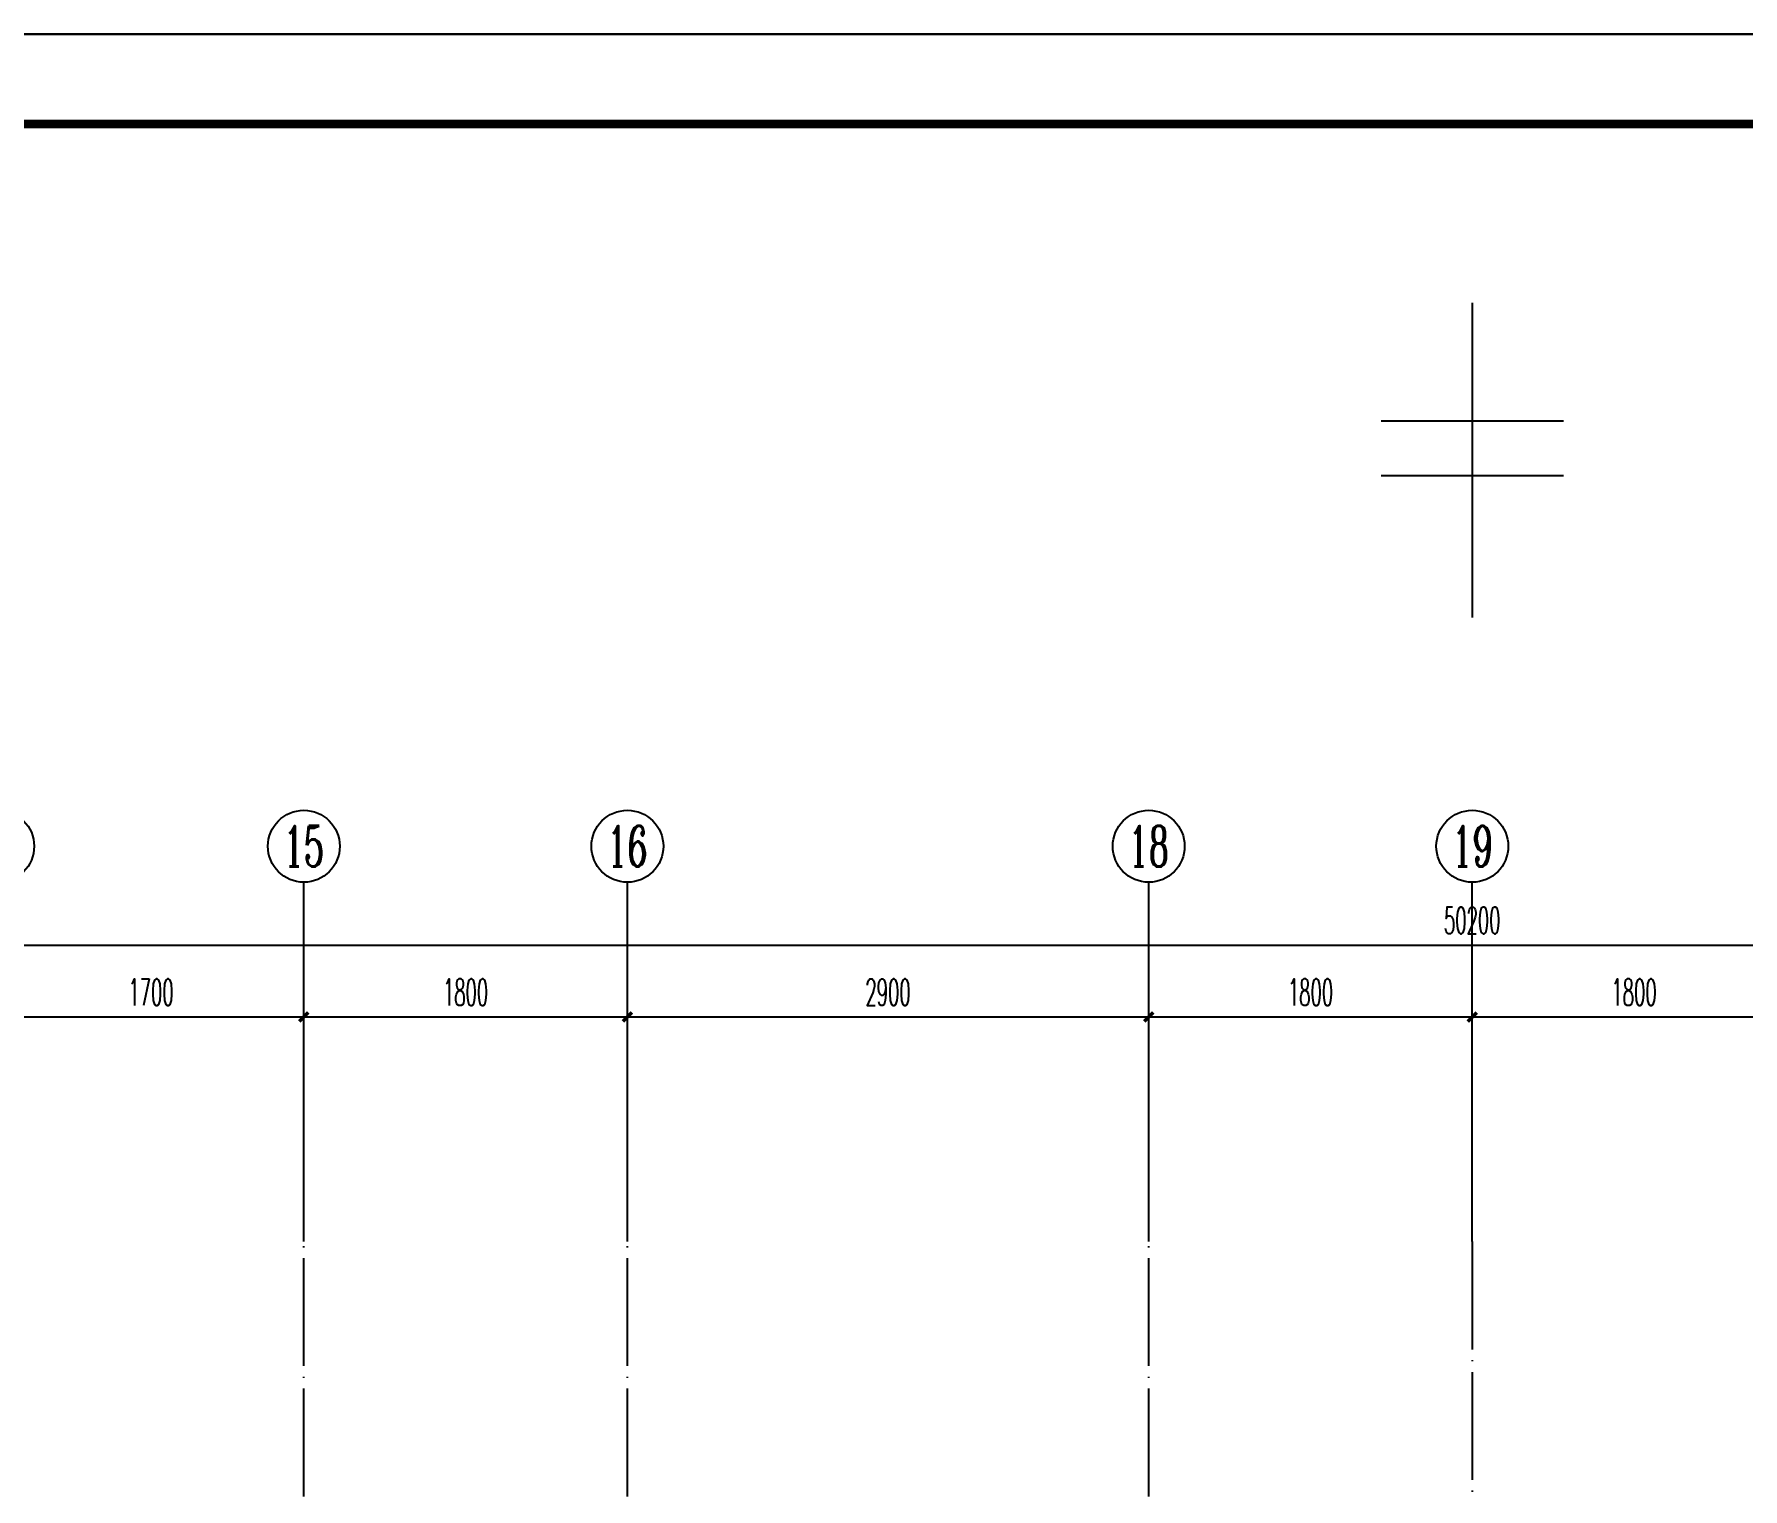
# Model space of a CAD drawing. Extents: x 27938 to 1507990, y 110129 to 923079.
# Drawn here: x 1218264 to 1227769, y 593700 to 601795 of the extents above; entities that cross this region are included whole.
import ezdxf
from ezdxf.enums import TextEntityAlignment as Align

# ---------------------------------------------------------------- set-up
doc = ezdxf.new("R2010")
doc.units = 0
doc.header["$LTSCALE"] = 1000
doc.header["$MEASUREMENT"] = 0
doc.linetypes.add('DOTE', pattern=[2.42, 2, -0.2, 0.02, -0.2])
for name, color, linetype in [('----建筑底图', 8, 'Continuous'), ('AXIS', 3, 'Continuous'), ('AXIS_TEXT', 7, 'Continuous'), ('DOTE', 1, 'Continuous'), ('TWT_TITLE', 7, 'Continuous'), ('图框', 140, 'Continuous')]:
    doc.layers.add(name, color=color, linetype=linetype)
doc.styles.add('_TCH_AXIS', font='COMPLEX', dxfattribs={"bigfont": 'GBCBIG'})
doc.styles.add('_TCH_DIM_T3', font='SIMPLEX.shx', dxfattribs={"width": 0.494118, "bigfont": 'GBCBIG.shx'})
doc.styles.add('COMPLEX', font='COMPLEX')
doc.dimstyles.new('_TCH_ARCH&&50', dxfattribs={"dimtxt": 148.75, "dimasz": 50, "dimexe": 125, "dimexo": 150, "dimgap": 63.125, "dimtad": 1, "dimdec": 0, "dimzin": 0, "dimdsep": 46, "dimtxsty": '_TCH_DIM_T3', "dimblk": 'ARCHTICK', "dimcen": 0.09, "dimclrt": 4, "dimazin": 2, "dimtfac": 1, "dimtdec": 0, "dimtix": 1, "dimtmove": 2, "dimatfit": 3, "dimfxl": 100, "dimtolj": 1, "dimtzin": 0, "dimarcsym": 0})

# ---------------------------------------------------------------- blocks, each defined once
blk = doc.blocks.new('_ArchTick')
at = {"color": 0, "linetype": 'ByBlock', "const_width": 0.4}
blk.add_lwpolyline([(-0.5, -0.5), (0.5, 0.5)], dxfattribs=at)
blk = doc.blocks.new('*D1001')
at = {"layer": 'AXIS', "color": 0, "lineweight": -2}
for p, q in [((-25100, -11308), (-25100, -9683)), ((25100, -11308), (25100, -9683)), ((-25100, -9808), (25100, -9808))]:
    blk.add_line(p, q, dxfattribs=at)
at = {"layer": 'Defpoints', "color": 0}
for p in [(25100, -9808), (-25100, -11458), (25100, -11458)]:
    blk.add_point(p, dxfattribs=at)
at = {"layer": 'AXIS', "color": 0, "lineweight": -2, "xscale": 50, "yscale": 50, "zscale": 50, "rotation": 180}
blk.add_blockref('_ArchTick', (-25100, -9808), dxfattribs=at)
at = {"layer": 'AXIS', "color": 0, "lineweight": -2, "xscale": 50, "yscale": 50, "zscale": 50}
blk.add_blockref('_ArchTick', (25100, -9808), dxfattribs=at)
at = {"layer": 'AXIS', "color": 4, "insert": (0, -9670.5), "char_height": 148.75, "attachment_point": 5, "style": '_TCH_DIM_T3'}
blk.add_mtext('\\A1;50200', dxfattribs=at)
blk = doc.blocks.new('*D1010')
at = {"layer": 'AXIS', "color": 0, "lineweight": -2}
for p, q in [((-8200, -11308), (-8200, -10083)), ((-6500, -11308), (-6500, -10083)), ((-8200, -10208), (-6500, -10208))]:
    blk.add_line(p, q, dxfattribs=at)
at = {"layer": 'Defpoints', "color": 0}
for p in [(-6500, -10208), (-8200, -11458), (-6500, -11458)]:
    blk.add_point(p, dxfattribs=at)
at = {"layer": 'AXIS', "color": 0, "lineweight": -2, "xscale": 50, "yscale": 50, "zscale": 50, "rotation": 180}
blk.add_blockref('_ArchTick', (-8200, -10208), dxfattribs=at)
at = {"layer": 'AXIS', "color": 0, "lineweight": -2, "xscale": 50, "yscale": 50, "zscale": 50}
blk.add_blockref('_ArchTick', (-6500, -10208), dxfattribs=at)
at = {"layer": 'AXIS', "color": 4, "insert": (-7350, -10070.5), "char_height": 148.75, "attachment_point": 5, "style": '_TCH_DIM_T3'}
blk.add_mtext('\\A1;1700', dxfattribs=at)
blk = doc.blocks.new('*D1011')
at = {"layer": 'AXIS', "color": 0, "lineweight": -2}
for p, q in [((-6500, -11308), (-6500, -10083)), ((-4700, -11308), (-4700, -10083)), ((-6500, -10208), (-4700, -10208))]:
    blk.add_line(p, q, dxfattribs=at)
at = {"layer": 'Defpoints', "color": 0}
for p in [(-4700, -10208), (-6500, -11458), (-4700, -11458)]:
    blk.add_point(p, dxfattribs=at)
at = {"layer": 'AXIS', "color": 0, "lineweight": -2, "xscale": 50, "yscale": 50, "zscale": 50, "rotation": 180}
blk.add_blockref('_ArchTick', (-6500, -10208), dxfattribs=at)
at = {"layer": 'AXIS', "color": 0, "lineweight": -2, "xscale": 50, "yscale": 50, "zscale": 50}
blk.add_blockref('_ArchTick', (-4700, -10208), dxfattribs=at)
at = {"layer": 'AXIS', "color": 4, "insert": (-5600, -10070.5), "char_height": 148.75, "attachment_point": 5, "style": '_TCH_DIM_T3'}
blk.add_mtext('\\A1;1800', dxfattribs=at)
blk = doc.blocks.new('*D1012')
at = {"layer": 'AXIS', "color": 0, "lineweight": -2}
for p, q in [((-4700, -11308), (-4700, -10083)), ((-1800, -11308), (-1800, -10083)), ((-4700, -10208), (-1800, -10208))]:
    blk.add_line(p, q, dxfattribs=at)
at = {"layer": 'Defpoints', "color": 0}
for p in [(-1800, -10208), (-4700, -11458), (-1800, -11458)]:
    blk.add_point(p, dxfattribs=at)
at = {"layer": 'AXIS', "color": 0, "lineweight": -2, "xscale": 50, "yscale": 50, "zscale": 50, "rotation": 180}
blk.add_blockref('_ArchTick', (-4700, -10208), dxfattribs=at)
at = {"layer": 'AXIS', "color": 0, "lineweight": -2, "xscale": 50, "yscale": 50, "zscale": 50}
blk.add_blockref('_ArchTick', (-1800, -10208), dxfattribs=at)
at = {"layer": 'AXIS', "color": 4, "insert": (-3250, -10070.5), "char_height": 148.75, "attachment_point": 5, "style": '_TCH_DIM_T3'}
blk.add_mtext('\\A1;2900', dxfattribs=at)
blk = doc.blocks.new('*D1013')
at = {"layer": 'AXIS', "color": 0, "lineweight": -2}
for p, q in [((-1800, -11308), (-1800, -10083)), ((0, -11308), (0, -10083)), ((-1800, -10208), (0, -10208))]:
    blk.add_line(p, q, dxfattribs=at)
at = {"layer": 'Defpoints', "color": 0}
for p in [(0, -10208), (-1800, -11458), (0, -11458)]:
    blk.add_point(p, dxfattribs=at)
at = {"layer": 'AXIS', "color": 0, "lineweight": -2, "xscale": 50, "yscale": 50, "zscale": 50, "rotation": 180}
blk.add_blockref('_ArchTick', (-1800, -10208), dxfattribs=at)
at = {"layer": 'AXIS', "color": 0, "lineweight": -2, "xscale": 50, "yscale": 50, "zscale": 50}
blk.add_blockref('_ArchTick', (0, -10208), dxfattribs=at)
at = {"layer": 'AXIS', "color": 4, "insert": (-900, -10070.5), "char_height": 148.75, "attachment_point": 5, "style": '_TCH_DIM_T3'}
blk.add_mtext('\\A1;1800', dxfattribs=at)
blk = doc.blocks.new('_AXISO')
blk.add_circle((0, 0), 0.5)
at = {"layer": 'AXIS_TEXT', "style": 'COMPLEX', "width": 1.041667}
blk.add_attdef('A', text='', height=0.56, dxfattribs=at).set_placement((-0.25, -0.28), (0.25, -0.28), align=Align.FIT)
blk = doc.blocks.new('*D1025')
at = {"layer": 'AXIS', "color": 0, "lineweight": -2}
for p, q in [((0, -11308), (0, -10083)), ((1800, -11308), (1800, -10083)), ((0, -10208), (1800, -10208))]:
    blk.add_line(p, q, dxfattribs=at)
at = {"layer": 'Defpoints', "color": 0}
for p in [(1800, -10208), (0, -11458), (1800, -11458)]:
    blk.add_point(p, dxfattribs=at)
at = {"layer": 'AXIS', "color": 0, "lineweight": -2, "xscale": 50, "yscale": 50, "zscale": 50, "rotation": 180}
blk.add_blockref('_ArchTick', (0, -10208), dxfattribs=at)
at = {"layer": 'AXIS', "color": 0, "lineweight": -2, "xscale": 50, "yscale": 50, "zscale": 50}
blk.add_blockref('_ArchTick', (1800, -10208), dxfattribs=at)
at = {"layer": 'AXIS', "color": 4, "insert": (900, -10070.5), "char_height": 148.75, "attachment_point": 5, "style": '_TCH_DIM_T3'}
blk.add_mtext('\\A1;1800', dxfattribs=at)
blk = doc.blocks.new('A$C149A4CC3')
at = {"layer": 'AXIS', "color": 8}
for p, q in [((-6500, -11458), (-6500, -9458)), ((-4700, -11458), (-4700, -9458)), ((-1800, -11458), (-1800, -9458)), ((0, -11458), (0, -9458))]:
    blk.add_line(p, q, dxfattribs=at)
at = {"layer": 'DOTE', "color": 169, "linetype": 'DOTE', "ltscale": 0.3}
for p, q in [((-6500, -19410.1), (-6500, -11458)), ((-4700, -19410.1), (-4700, -11458)), ((-1800, -19410.1), (-1800, -11458)), ((0, -11458), (0, -26899.5))]:
    blk.add_line(p, q, dxfattribs=at)
at = {"layer": 'AXIS', "color": 8}
ref = blk.add_blockref('_AXISO', (-8200, -9258), dxfattribs=dict(at, xscale=400, yscale=400, zscale=400))
ref.add_attrib('A', '14', dxfattribs={"layer": 'AXIS_TEXT', "color": 8, "ltscale": 0.5, "height": 226.27, "style": '_TCH_AXIS', "width": 0.677419}).set_placement((-8313.1, -9371.2), (-8086.9, -9371.2), align=Align.FIT)
ref = blk.add_blockref('_AXISO', (-6500, -9258), dxfattribs=dict(at, xscale=400, yscale=400, zscale=400))
ref.add_attrib('A', '15', dxfattribs={"layer": 'AXIS_TEXT', "color": 8, "ltscale": 0.5, "height": 226.27, "style": '_TCH_AXIS', "width": 0.724138}).set_placement((-6613.1, -9371.2), (-6386.9, -9371.2), align=Align.FIT)
ref = blk.add_blockref('_AXISO', (-4700, -9258), dxfattribs=dict(at, xscale=400, yscale=400, zscale=400))
ref.add_attrib('A', '16', dxfattribs={"layer": 'AXIS_TEXT', "color": 8, "ltscale": 0.5, "height": 226.27, "style": '_TCH_AXIS', "width": 0.724138}).set_placement((-4813.1, -9371.2), (-4586.9, -9371.2), align=Align.FIT)
ref = blk.add_blockref('_AXISO', (-1800, -9258), dxfattribs=dict(at, xscale=400, yscale=400, zscale=400))
ref.add_attrib('A', '18', dxfattribs={"layer": 'AXIS_TEXT', "color": 8, "ltscale": 0.5, "height": 226.27, "style": '_TCH_AXIS', "width": 0.724138}).set_placement((-1913.1, -9371.2), (-1686.9, -9371.2), align=Align.FIT)
ref = blk.add_blockref('_AXISO', (0, -9258), dxfattribs=dict(at, xscale=400, yscale=400, zscale=400))
ref.add_attrib('A', '19', dxfattribs={"layer": 'AXIS_TEXT', "color": 8, "ltscale": 0.5, "height": 226.27, "style": '_TCH_AXIS', "width": 0.724138}).set_placement((-113.1, -9371.2), (113.1, -9371.2), align=Align.FIT)
for p1, p2, distance, picture, middle in [((-25100, -11458), (25100, -11458), 1650, '*D1001', (0, -9670.5)), ((-8200, -11458), (-6500, -11458), 1250, '*D1010', (-7350, -10070.5)), ((-6500, -11458), (-4700, -11458), 1250, '*D1011', (-5600, -10070.5)), ((-4700, -11458), (-1800, -11458), 1250, '*D1012', (-3250, -10070.5)), ((-1800, -11458), (0, -11458), 1250, '*D1013', (-900, -10070.5)), ((0, -11458), (1800, -11458), 1250, '*D1025', (900, -10070.5))]:
    dim = blk.add_aligned_dim(p1=p1, p2=p2, distance=distance, dimstyle='_TCH_ARCH&&50', dxfattribs=at)
    dim.commit()
    dim.dimension.update_dxf_attribs({"geometry": picture, "text_midpoint": middle})

msp = doc.modelspace()

# ---------------------------------------------------------------- linework, layer by layer
for p, q in [((1226263.6, 600299.5), (1226263.6, 598548.5)), ((1226263.6, 600299.5), (1226263.6, 598548.5)), ((1225756.2, 599642.9), (1226771, 599642.9)), ((1225756.2, 599642.9), (1226771, 599642.9)), ((1225756.2, 599339.6), (1226771, 599339.6)), ((1225756.2, 599339.6), (1226771, 599339.6))]:
    msp.add_line(p, q)

# ---------------------------------------------------------------- block references
at = {"layer": '----建筑底图'}
msp.add_blockref('A$C149A4CC3', (1226263.6, 606534.1), dxfattribs=at)

# ---------------------------------------------------------------- next in the draw order: linework, layer by layer
at = {"layer": 'TWT_TITLE'}
msp.add_lwpolyline([(1189461.1, 572095.4), (1263011.1, 572095.4), (1263011.1, 601795.4), (1189461.1, 601795.4)], close=True, dxfattribs=at)
at = {"layer": 'TWT_TITLE', "const_width": 50}
msp.add_lwpolyline([(1190711.1, 572595.4), (1262511.1, 572595.4), (1262511.1, 601295.4), (1190711.1, 601295.4)], close=True, dxfattribs=at)
at = {"layer": '图框'}
msp.add_lwpolyline([(1189461.1, 601795.4), (1263011.1, 601795.4), (1263011.1, 572095.4), (1189461.1, 572095.4)], close=True, dxfattribs=at)
msp.add_lwpolyline([(1189461.1, 601795.4), (1263011.1, 601795.4), (1263011.1, 572095.4), (1189461.1, 572095.4)], close=True, dxfattribs=at)
at = {"layer": '图框', "const_width": 50}
msp.add_lwpolyline([(1262511.1, 572595.4), (1262511.1, 601295.4), (1190711.1, 601295.4), (1190711.1, 572595.4)], close=True, dxfattribs=at)

doc.saveas('drawing.dxf')
